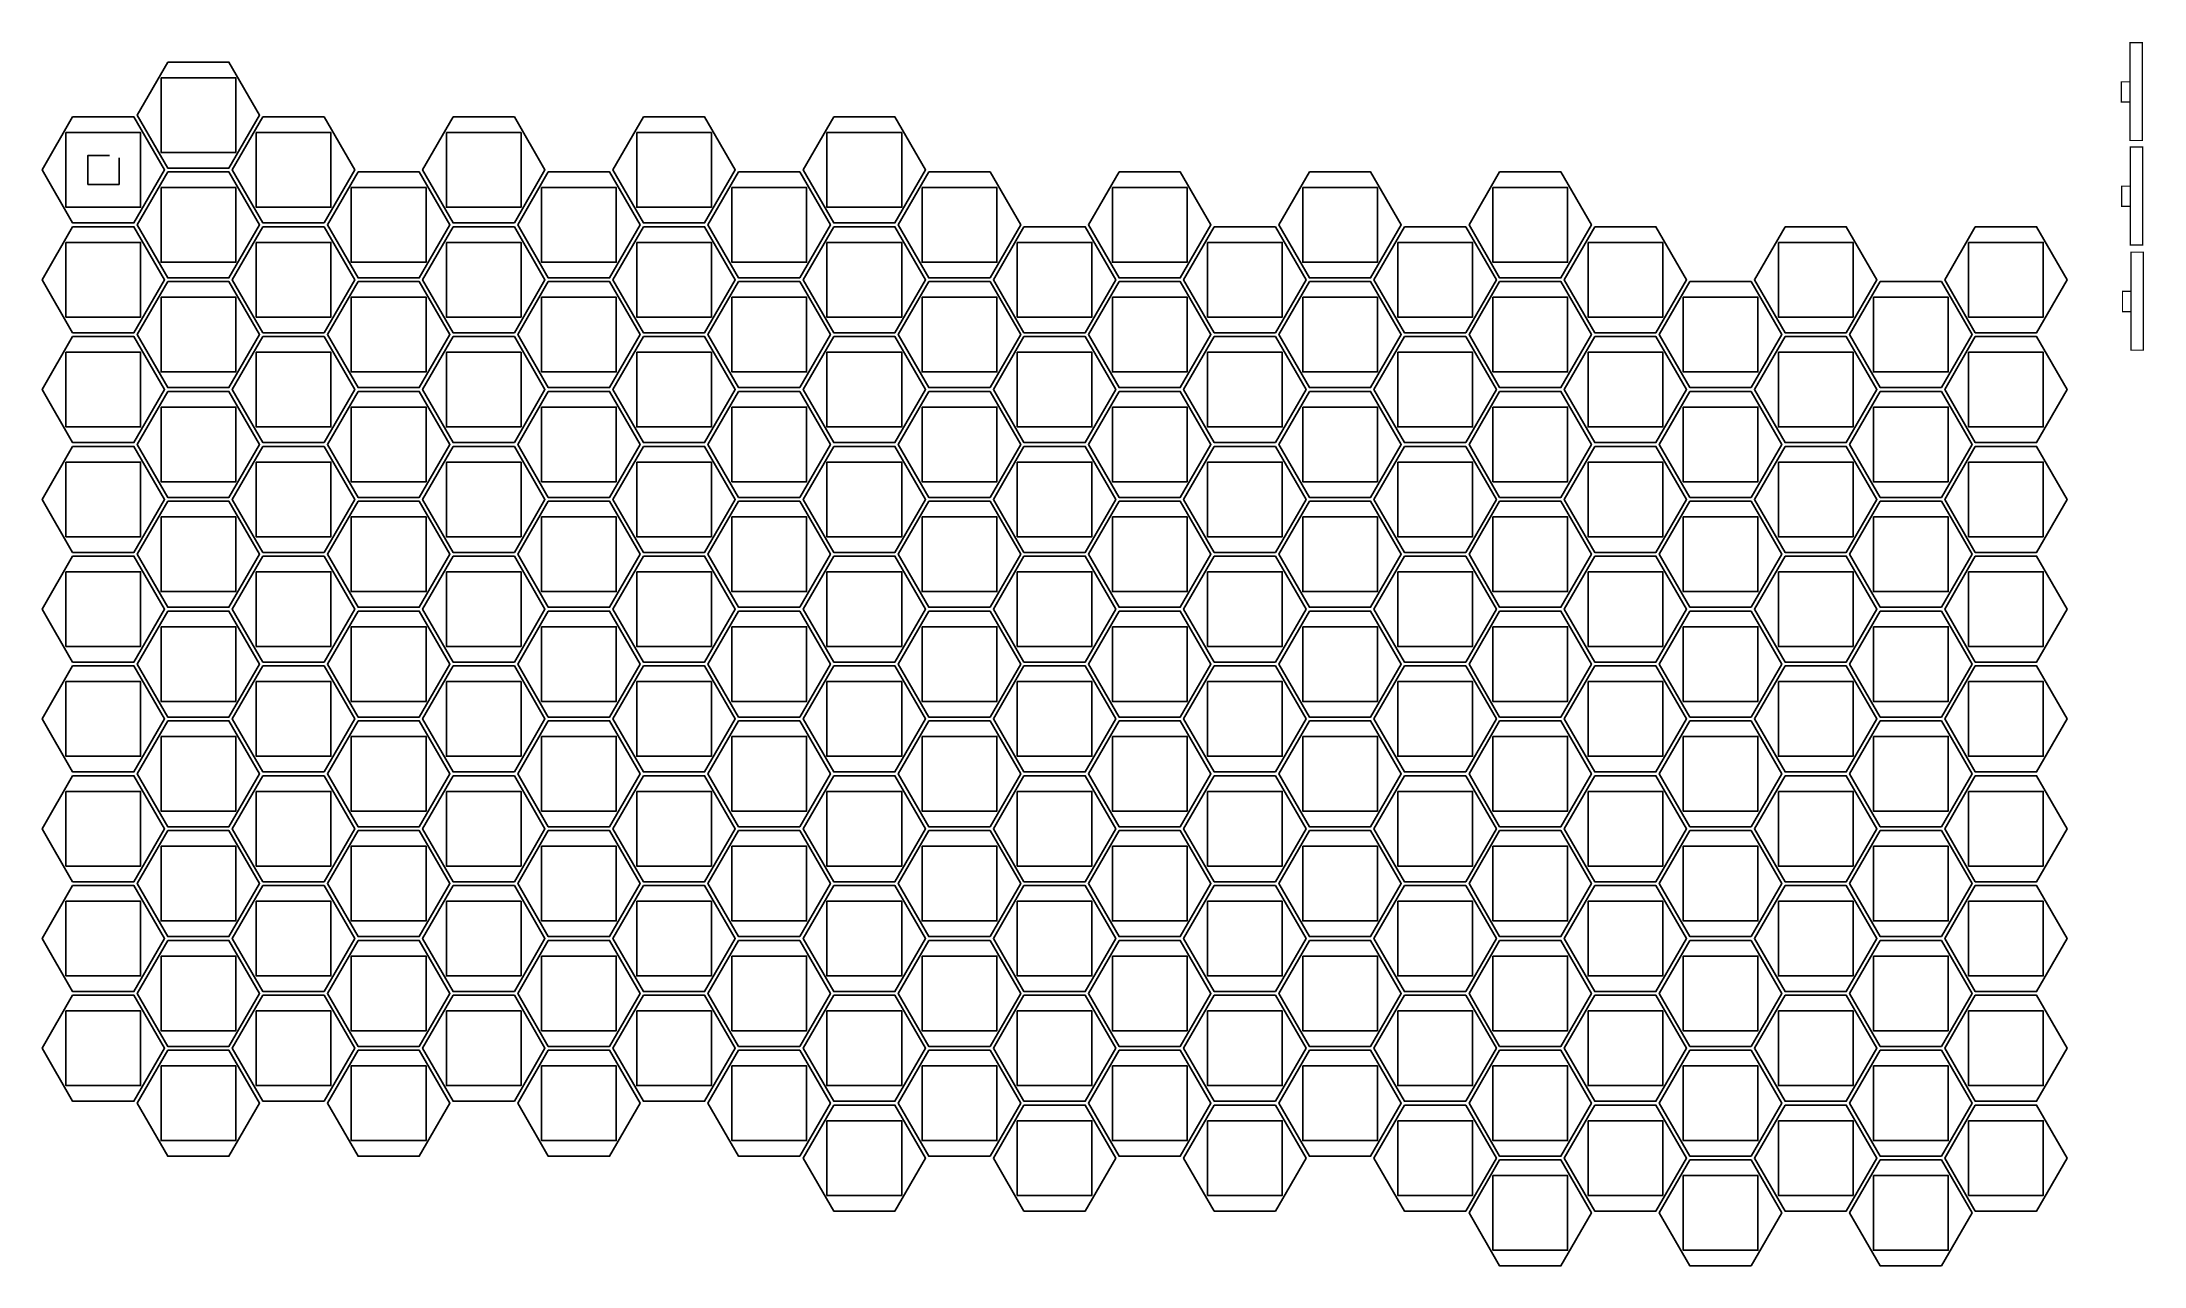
# Model space of a CAD drawing. Extents: x 250 to 17414, y 1846 to 11846.
import ezdxf

# ---------------------------------------------------------------- set-up
doc = ezdxf.new("R2010")
doc.units = 0
doc.layers.add('SILK', color=1, linetype='CONTINUOUS')

msp = doc.modelspace()

# ---------------------------------------------------------------- linework, layer by layer
at = {"layer": 'SILK', "const_width": 10}
for points in [[(17399.64, 11841.34), (17399.64, 11041.34), (17299.64, 11041.34), (17299.64, 11841.34)], [(17402.71, 10988.27), (17402.71, 10188.27), (17302.71, 10188.27), (17302.71, 10988.27)], [(17408.85, 10129.06), (17408.85, 9329.06), (17308.85, 9329.06), (17308.85, 10129.06)]]:
    msp.add_lwpolyline(points, close=True, dxfattribs=at)
at = {"layer": 'SILK'}
for points in [[(1276.5, 11682.5), (1776.5, 11682.5), (2026.5, 11249.5), (1776.5, 10816.5), (1276.5, 10816.5), (1026.5, 11249.5)], [(1221.85, 11554.5), (1831.85, 11554.5), (1831.85, 10944.5), (1221.85, 10944.5)], [(500, 11234), (1000, 11234), (1250, 10801), (1000, 10368), (500, 10368), (250, 10801)], [(2053.35, 11234), (2553.35, 11234), (2803.35, 10801), (2553.35, 10368), (2053.35, 10368), (1803.35, 10801)], [(3607.05, 11234), (4107.05, 11234), (4357.05, 10801), (4107.05, 10368), (3607.05, 10368), (3357.05, 10801)], [(5160.75, 11234), (5660.75, 11234), (5910.75, 10801), (5660.75, 10368), (5160.75, 10368), (4910.75, 10801)], [(6714.45, 11234), (7214.45, 11234), (7464.45, 10801), (7214.45, 10368), (6714.45, 10368), (6464.45, 10801)], [(445, 11106), (1055, 11106), (1055, 10496), (445, 10496)], [(1998.7, 11106), (2608.7, 11106), (2608.7, 10496), (1998.7, 10496)], [(3552.4, 11106), (4162.4, 11106), (4162.4, 10496), (3552.4, 10496)], [(5106.1, 11106), (5716.1, 11106), (5716.1, 10496), (5106.1, 10496)], [(6659.8, 11106), (7269.8, 11106), (7269.8, 10496), (6659.8, 10496)], [(1276.5, 10785.5), (1776.5, 10785.5), (2026.5, 10352.5), (1776.5, 9919.5), (1276.5, 9919.5), (1026.5, 10352.5)], [(1221.85, 10657.5), (1831.85, 10657.5), (1831.85, 10047.5), (1221.85, 10047.5)], [(2830.2, 10785.5), (3330.2, 10785.5), (3580.2, 10352.5), (3330.2, 9919.5), (2830.2, 9919.5), (2580.2, 10352.5)], [(2775.55, 10657.5), (3385.55, 10657.5), (3385.55, 10047.5), (2775.55, 10047.5)], [(4383.9, 10785.5), (4883.9, 10785.5), (5133.9, 10352.5), (4883.9, 9919.5), (4383.9, 9919.5), (4133.9, 10352.5)], [(4329.25, 10657.5), (4939.25, 10657.5), (4939.25, 10047.5), (4329.25, 10047.5)], [(5937.6, 10785.5), (6437.6, 10785.5), (6687.6, 10352.5), (6437.6, 9919.5), (5937.6, 9919.5), (5687.6, 10352.5)], [(5882.95, 10657.5), (6492.95, 10657.5), (6492.95, 10047.5), (5882.95, 10047.5)], [(7491.3, 10785.5), (7991.3, 10785.5), (8241.3, 10352.5), (7991.3, 9919.5), (7491.3, 9919.5), (7241.3, 10352.5)], [(7436.65, 10657.5), (8046.65, 10657.5), (8046.65, 10047.5), (7436.65, 10047.5)], [(9045, 10785.5), (9545, 10785.5), (9795, 10352.5), (9545, 9919.5), (9045, 9919.5), (8795, 10352.5)], [(8990.35, 10657.5), (9600.35, 10657.5), (9600.35, 10047.5), (8990.35, 10047.5)], [(10598.7, 10785.5), (11098.7, 10785.5), (11348.7, 10352.5), (11098.7, 9919.5), (10598.7, 9919.5), (10348.7, 10352.5)], [(10544.05, 10657.5), (11154.05, 10657.5), (11154.05, 10047.5), (10544.05, 10047.5)], [(12152.4, 10785.5), (12652.4, 10785.5), (12902.4, 10352.5), (12652.4, 9919.5), (12152.4, 9919.5), (11902.4, 10352.5)], [(12097.75, 10657.5), (12707.75, 10657.5), (12707.75, 10047.5), (12097.75, 10047.5)], [(500, 10337), (1000, 10337), (1250, 9904), (1000, 9471), (500, 9471), (250, 9904)], [(2053.35, 10337), (2553.35, 10337), (2803.35, 9904), (2553.35, 9471), (2053.35, 9471), (1803.35, 9904)], [(3607.05, 10337), (4107.05, 10337), (4357.05, 9904), (4107.05, 9471), (3607.05, 9471), (3357.05, 9904)], [(5160.75, 10337), (5660.75, 10337), (5910.75, 9904), (5660.75, 9471), (5160.75, 9471), (4910.75, 9904)], [(6714.45, 10337), (7214.45, 10337), (7464.45, 9904), (7214.45, 9471), (6714.45, 9471), (6464.45, 9904)], [(8268.15, 10337), (8768.15, 10337), (9018.15, 9904), (8768.15, 9471), (8268.15, 9471), (8018.15, 9904)], [(9821.85, 10337), (10321.85, 10337), (10571.85, 9904), (10321.85, 9471), (9821.85, 9471), (9571.85, 9904)], [(11375.55, 10337), (11875.55, 10337), (12125.55, 9904), (11875.55, 9471), (11375.55, 9471), (11125.55, 9904)], [(12929.25, 10337), (13429.25, 10337), (13679.25, 9904), (13429.25, 9471), (12929.25, 9471), (12679.25, 9904)], [(14482.95, 10337), (14982.95, 10337), (15232.95, 9904), (14982.95, 9471), (14482.95, 9471), (14232.95, 9904)], [(16036.65, 10337), (16536.65, 10337), (16786.65, 9904), (16536.65, 9471), (16036.65, 9471), (15786.65, 9904)], [(445, 10209), (1055, 10209), (1055, 9599), (445, 9599)], [(1998.7, 10209), (2608.7, 10209), (2608.7, 9599), (1998.7, 9599)], [(3552.4, 10209), (4162.4, 10209), (4162.4, 9599), (3552.4, 9599)], [(5106.1, 10209), (5716.1, 10209), (5716.1, 9599), (5106.1, 9599)], [(6659.8, 10209), (7269.8, 10209), (7269.8, 9599), (6659.8, 9599)], [(8213.5, 10209), (8823.5, 10209), (8823.5, 9599), (8213.5, 9599)], [(9767.2, 10209), (10377.2, 10209), (10377.2, 9599), (9767.2, 9599)], [(11320.9, 10209), (11930.9, 10209), (11930.9, 9599), (11320.9, 9599)], [(12874.6, 10209), (13484.6, 10209), (13484.6, 9599), (12874.6, 9599)], [(14428.3, 10209), (15038.3, 10209), (15038.3, 9599), (14428.3, 9599)], [(15982, 10209), (16592, 10209), (16592, 9599), (15982, 9599)], [(1276.5, 9888.5), (1776.5, 9888.5), (2026.5, 9455.5), (1776.5, 9022.5), (1276.5, 9022.5), (1026.5, 9455.5)], [(2830.2, 9888.5), (3330.2, 9888.5), (3580.2, 9455.5), (3330.2, 9022.5), (2830.2, 9022.5), (2580.2, 9455.5)], [(4383.9, 9888.5), (4883.9, 9888.5), (5133.9, 9455.5), (4883.9, 9022.5), (4383.9, 9022.5), (4133.9, 9455.5)], [(5937.6, 9888.5), (6437.6, 9888.5), (6687.6, 9455.5), (6437.6, 9022.5), (5937.6, 9022.5), (5687.6, 9455.5)], [(7491.3, 9888.5), (7991.3, 9888.5), (8241.3, 9455.5), (7991.3, 9022.5), (7491.3, 9022.5), (7241.3, 9455.5)], [(9045, 9888.5), (9545, 9888.5), (9795, 9455.5), (9545, 9022.5), (9045, 9022.5), (8795, 9455.5)], [(10598.7, 9888.5), (11098.7, 9888.5), (11348.7, 9455.5), (11098.7, 9022.5), (10598.7, 9022.5), (10348.7, 9455.5)], [(12152.4, 9888.5), (12652.4, 9888.5), (12902.4, 9455.5), (12652.4, 9022.5), (12152.4, 9022.5), (11902.4, 9455.5)], [(13706.1, 9888.5), (14206.1, 9888.5), (14456.1, 9455.5), (14206.1, 9022.5), (13706.1, 9022.5), (13456.1, 9455.5)], [(15259.8, 9888.5), (15759.8, 9888.5), (16009.8, 9455.5), (15759.8, 9022.5), (15259.8, 9022.5), (15009.8, 9455.5)], [(1221.85, 9760.5), (1831.85, 9760.5), (1831.85, 9150.5), (1221.85, 9150.5)], [(2775.55, 9760.5), (3385.55, 9760.5), (3385.55, 9150.5), (2775.55, 9150.5)], [(4329.25, 9760.5), (4939.25, 9760.5), (4939.25, 9150.5), (4329.25, 9150.5)], [(5882.95, 9760.5), (6492.95, 9760.5), (6492.95, 9150.5), (5882.95, 9150.5)], [(7436.65, 9760.5), (8046.65, 9760.5), (8046.65, 9150.5), (7436.65, 9150.5)], [(8990.35, 9760.5), (9600.35, 9760.5), (9600.35, 9150.5), (8990.35, 9150.5)], [(10544.05, 9760.5), (11154.05, 9760.5), (11154.05, 9150.5), (10544.05, 9150.5)], [(12097.75, 9760.5), (12707.75, 9760.5), (12707.75, 9150.5), (12097.75, 9150.5)], [(13651.45, 9760.5), (14261.45, 9760.5), (14261.45, 9150.5), (13651.45, 9150.5)], [(15205.15, 9760.5), (15815.15, 9760.5), (15815.15, 9150.5), (15205.15, 9150.5)], [(500, 9440), (1000, 9440), (1250, 9007), (1000, 8574), (500, 8574), (250, 9007)], [(445, 9312), (1055, 9312), (1055, 8702), (445, 8702)], [(2053.35, 9440), (2553.35, 9440), (2803.35, 9007), (2553.35, 8574), (2053.35, 8574), (1803.35, 9007)], [(1998.7, 9312), (2608.7, 9312), (2608.7, 8702), (1998.7, 8702)], [(3607.05, 9440), (4107.05, 9440), (4357.05, 9007), (4107.05, 8574), (3607.05, 8574), (3357.05, 9007)], [(3552.4, 9312), (4162.4, 9312), (4162.4, 8702), (3552.4, 8702)], [(5160.75, 9440), (5660.75, 9440), (5910.75, 9007), (5660.75, 8574), (5160.75, 8574), (4910.75, 9007)], [(5106.1, 9312), (5716.1, 9312), (5716.1, 8702), (5106.1, 8702)], [(6714.45, 9440), (7214.45, 9440), (7464.45, 9007), (7214.45, 8574), (6714.45, 8574), (6464.45, 9007)], [(6659.8, 9312), (7269.8, 9312), (7269.8, 8702), (6659.8, 8702)], [(8268.15, 9440), (8768.15, 9440), (9018.15, 9007), (8768.15, 8574), (8268.15, 8574), (8018.15, 9007)], [(8213.5, 9312), (8823.5, 9312), (8823.5, 8702), (8213.5, 8702)], [(9821.85, 9440), (10321.85, 9440), (10571.85, 9007), (10321.85, 8574), (9821.85, 8574), (9571.85, 9007)], [(9767.2, 9312), (10377.2, 9312), (10377.2, 8702), (9767.2, 8702)], [(11375.55, 9440), (11875.55, 9440), (12125.55, 9007), (11875.55, 8574), (11375.55, 8574), (11125.55, 9007)], [(11320.9, 9312), (11930.9, 9312), (11930.9, 8702), (11320.9, 8702)], [(12929.25, 9440), (13429.25, 9440), (13679.25, 9007), (13429.25, 8574), (12929.25, 8574), (12679.25, 9007)], [(12874.6, 9312), (13484.6, 9312), (13484.6, 8702), (12874.6, 8702)], [(14482.95, 9440), (14982.95, 9440), (15232.95, 9007), (14982.95, 8574), (14482.95, 8574), (14232.95, 9007)], [(14428.3, 9312), (15038.3, 9312), (15038.3, 8702), (14428.3, 8702)], [(16036.65, 9440), (16536.65, 9440), (16786.65, 9007), (16536.65, 8574), (16036.65, 8574), (15786.65, 9007)], [(15982, 9312), (16592, 9312), (16592, 8702), (15982, 8702)], [(1276.5, 8991.5), (1776.5, 8991.5), (2026.5, 8558.5), (1776.5, 8125.5), (1276.5, 8125.5), (1026.5, 8558.5)], [(2830.2, 8991.5), (3330.2, 8991.5), (3580.2, 8558.5), (3330.2, 8125.5), (2830.2, 8125.5), (2580.2, 8558.5)], [(4383.9, 8991.5), (4883.9, 8991.5), (5133.9, 8558.5), (4883.9, 8125.5), (4383.9, 8125.5), (4133.9, 8558.5)], [(5937.6, 8991.5), (6437.6, 8991.5), (6687.6, 8558.5), (6437.6, 8125.5), (5937.6, 8125.5), (5687.6, 8558.5)], [(7491.3, 8991.5), (7991.3, 8991.5), (8241.3, 8558.5), (7991.3, 8125.5), (7491.3, 8125.5), (7241.3, 8558.5)], [(9045, 8991.5), (9545, 8991.5), (9795, 8558.5), (9545, 8125.5), (9045, 8125.5), (8795, 8558.5)], [(10598.7, 8991.5), (11098.7, 8991.5), (11348.7, 8558.5), (11098.7, 8125.5), (10598.7, 8125.5), (10348.7, 8558.5)], [(12152.4, 8991.5), (12652.4, 8991.5), (12902.4, 8558.5), (12652.4, 8125.5), (12152.4, 8125.5), (11902.4, 8558.5)], [(13706.1, 8991.5), (14206.1, 8991.5), (14456.1, 8558.5), (14206.1, 8125.5), (13706.1, 8125.5), (13456.1, 8558.5)], [(15259.8, 8991.5), (15759.8, 8991.5), (16009.8, 8558.5), (15759.8, 8125.5), (15259.8, 8125.5), (15009.8, 8558.5)], [(1221.85, 8863.5), (1831.85, 8863.5), (1831.85, 8253.5), (1221.85, 8253.5)], [(2775.55, 8863.5), (3385.55, 8863.5), (3385.55, 8253.5), (2775.55, 8253.5)], [(4329.25, 8863.5), (4939.25, 8863.5), (4939.25, 8253.5), (4329.25, 8253.5)], [(5882.95, 8863.5), (6492.95, 8863.5), (6492.95, 8253.5), (5882.95, 8253.5)], [(7436.65, 8863.5), (8046.65, 8863.5), (8046.65, 8253.5), (7436.65, 8253.5)], [(8990.35, 8863.5), (9600.35, 8863.5), (9600.35, 8253.5), (8990.35, 8253.5)], [(10544.05, 8863.5), (11154.05, 8863.5), (11154.05, 8253.5), (10544.05, 8253.5)], [(12097.75, 8863.5), (12707.75, 8863.5), (12707.75, 8253.5), (12097.75, 8253.5)], [(13651.45, 8863.5), (14261.45, 8863.5), (14261.45, 8253.5), (13651.45, 8253.5)], [(15205.15, 8863.5), (15815.15, 8863.5), (15815.15, 8253.5), (15205.15, 8253.5)], [(500, 8543), (1000, 8543), (1250, 8110), (1000, 7677), (500, 7677), (250, 8110)], [(445, 8415), (1055, 8415), (1055, 7805), (445, 7805)], [(2053.35, 8543), (2553.35, 8543), (2803.35, 8110), (2553.35, 7677), (2053.35, 7677), (1803.35, 8110)], [(1998.7, 8415), (2608.7, 8415), (2608.7, 7805), (1998.7, 7805)], [(3607.05, 8543), (4107.05, 8543), (4357.05, 8110), (4107.05, 7677), (3607.05, 7677), (3357.05, 8110)], [(3552.4, 8415), (4162.4, 8415), (4162.4, 7805), (3552.4, 7805)], [(5160.75, 8543), (5660.75, 8543), (5910.75, 8110), (5660.75, 7677), (5160.75, 7677), (4910.75, 8110)], [(5106.1, 8415), (5716.1, 8415), (5716.1, 7805), (5106.1, 7805)], [(6714.45, 8543), (7214.45, 8543), (7464.45, 8110), (7214.45, 7677), (6714.45, 7677), (6464.45, 8110)], [(6659.8, 8415), (7269.8, 8415), (7269.8, 7805), (6659.8, 7805)], [(8268.15, 8543), (8768.15, 8543), (9018.15, 8110), (8768.15, 7677), (8268.15, 7677), (8018.15, 8110)], [(8213.5, 8415), (8823.5, 8415), (8823.5, 7805), (8213.5, 7805)], [(9821.85, 8543), (10321.85, 8543), (10571.85, 8110), (10321.85, 7677), (9821.85, 7677), (9571.85, 8110)], [(9767.2, 8415), (10377.2, 8415), (10377.2, 7805), (9767.2, 7805)], [(11375.55, 8543), (11875.55, 8543), (12125.55, 8110), (11875.55, 7677), (11375.55, 7677), (11125.55, 8110)], [(11320.9, 8415), (11930.9, 8415), (11930.9, 7805), (11320.9, 7805)], [(12929.25, 8543), (13429.25, 8543), (13679.25, 8110), (13429.25, 7677), (12929.25, 7677), (12679.25, 8110)], [(12874.6, 8415), (13484.6, 8415), (13484.6, 7805), (12874.6, 7805)], [(14482.95, 8543), (14982.95, 8543), (15232.95, 8110), (14982.95, 7677), (14482.95, 7677), (14232.95, 8110)], [(14428.3, 8415), (15038.3, 8415), (15038.3, 7805), (14428.3, 7805)], [(16036.65, 8543), (16536.65, 8543), (16786.65, 8110), (16536.65, 7677), (16036.65, 7677), (15786.65, 8110)], [(15982, 8415), (16592, 8415), (16592, 7805), (15982, 7805)], [(1276.5, 8094.5), (1776.5, 8094.5), (2026.5, 7661.5), (1776.5, 7228.5), (1276.5, 7228.5), (1026.5, 7661.5)], [(2830.2, 8094.5), (3330.2, 8094.5), (3580.2, 7661.5), (3330.2, 7228.5), (2830.2, 7228.5), (2580.2, 7661.5)], [(4383.9, 8094.5), (4883.9, 8094.5), (5133.9, 7661.5), (4883.9, 7228.5), (4383.9, 7228.5), (4133.9, 7661.5)], [(5937.6, 8094.5), (6437.6, 8094.5), (6687.6, 7661.5), (6437.6, 7228.5), (5937.6, 7228.5), (5687.6, 7661.5)], [(7491.3, 8094.5), (7991.3, 8094.5), (8241.3, 7661.5), (7991.3, 7228.5), (7491.3, 7228.5), (7241.3, 7661.5)], [(9045, 8094.5), (9545, 8094.5), (9795, 7661.5), (9545, 7228.5), (9045, 7228.5), (8795, 7661.5)], [(10598.7, 8094.5), (11098.7, 8094.5), (11348.7, 7661.5), (11098.7, 7228.5), (10598.7, 7228.5), (10348.7, 7661.5)], [(12152.4, 8094.5), (12652.4, 8094.5), (12902.4, 7661.5), (12652.4, 7228.5), (12152.4, 7228.5), (11902.4, 7661.5)], [(13706.1, 8094.5), (14206.1, 8094.5), (14456.1, 7661.5), (14206.1, 7228.5), (13706.1, 7228.5), (13456.1, 7661.5)], [(15259.8, 8094.5), (15759.8, 8094.5), (16009.8, 7661.5), (15759.8, 7228.5), (15259.8, 7228.5), (15009.8, 7661.5)], [(1221.85, 7966.5), (1831.85, 7966.5), (1831.85, 7356.5), (1221.85, 7356.5)], [(2775.55, 7966.5), (3385.55, 7966.5), (3385.55, 7356.5), (2775.55, 7356.5)], [(4329.25, 7966.5), (4939.25, 7966.5), (4939.25, 7356.5), (4329.25, 7356.5)], [(5882.95, 7966.5), (6492.95, 7966.5), (6492.95, 7356.5), (5882.95, 7356.5)], [(7436.65, 7966.5), (8046.65, 7966.5), (8046.65, 7356.5), (7436.65, 7356.5)], [(8990.35, 7966.5), (9600.35, 7966.5), (9600.35, 7356.5), (8990.35, 7356.5)], [(10544.05, 7966.5), (11154.05, 7966.5), (11154.05, 7356.5), (10544.05, 7356.5)], [(12097.75, 7966.5), (12707.75, 7966.5), (12707.75, 7356.5), (12097.75, 7356.5)], [(13651.45, 7966.5), (14261.45, 7966.5), (14261.45, 7356.5), (13651.45, 7356.5)], [(15205.15, 7966.5), (15815.15, 7966.5), (15815.15, 7356.5), (15205.15, 7356.5)], [(500, 7646), (1000, 7646), (1250, 7213), (1000, 6780), (500, 6780), (250, 7213)], [(2053.35, 7646), (2553.35, 7646), (2803.35, 7213), (2553.35, 6780), (2053.35, 6780), (1803.35, 7213)], [(3607.05, 7646), (4107.05, 7646), (4357.05, 7213), (4107.05, 6780), (3607.05, 6780), (3357.05, 7213)], [(5160.75, 7646), (5660.75, 7646), (5910.75, 7213), (5660.75, 6780), (5160.75, 6780), (4910.75, 7213)], [(6714.45, 7646), (7214.45, 7646), (7464.45, 7213), (7214.45, 6780), (6714.45, 6780), (6464.45, 7213)], [(8268.15, 7646), (8768.15, 7646), (9018.15, 7213), (8768.15, 6780), (8268.15, 6780), (8018.15, 7213)], [(9821.85, 7646), (10321.85, 7646), (10571.85, 7213), (10321.85, 6780), (9821.85, 6780), (9571.85, 7213)], [(11375.55, 7646), (11875.55, 7646), (12125.55, 7213), (11875.55, 6780), (11375.55, 6780), (11125.55, 7213)], [(12929.25, 7646), (13429.25, 7646), (13679.25, 7213), (13429.25, 6780), (12929.25, 6780), (12679.25, 7213)], [(14482.95, 7646), (14982.95, 7646), (15232.95, 7213), (14982.95, 6780), (14482.95, 6780), (14232.95, 7213)], [(16036.65, 7646), (16536.65, 7646), (16786.65, 7213), (16536.65, 6780), (16036.65, 6780), (15786.65, 7213)], [(445, 7518), (1055, 7518), (1055, 6908), (445, 6908)], [(1998.7, 7518), (2608.7, 7518), (2608.7, 6908), (1998.7, 6908)], [(3552.4, 7518), (4162.4, 7518), (4162.4, 6908), (3552.4, 6908)], [(5106.1, 7518), (5716.1, 7518), (5716.1, 6908), (5106.1, 6908)], [(6659.8, 7518), (7269.8, 7518), (7269.8, 6908), (6659.8, 6908)], [(8213.5, 7518), (8823.5, 7518), (8823.5, 6908), (8213.5, 6908)], [(9767.2, 7518), (10377.2, 7518), (10377.2, 6908), (9767.2, 6908)], [(11320.9, 7518), (11930.9, 7518), (11930.9, 6908), (11320.9, 6908)], [(12874.6, 7518), (13484.6, 7518), (13484.6, 6908), (12874.6, 6908)], [(14428.3, 7518), (15038.3, 7518), (15038.3, 6908), (14428.3, 6908)], [(15982, 7518), (16592, 7518), (16592, 6908), (15982, 6908)], [(1276.5, 7197.5), (1776.5, 7197.5), (2026.5, 6764.5), (1776.5, 6331.5), (1276.5, 6331.5), (1026.5, 6764.5)], [(1221.85, 7069.5), (1831.85, 7069.5), (1831.85, 6459.5), (1221.85, 6459.5)], [(2830.2, 7197.5), (3330.2, 7197.5), (3580.2, 6764.5), (3330.2, 6331.5), (2830.2, 6331.5), (2580.2, 6764.5)], [(2775.55, 7069.5), (3385.55, 7069.5), (3385.55, 6459.5), (2775.55, 6459.5)], [(4383.9, 7197.5), (4883.9, 7197.5), (5133.9, 6764.5), (4883.9, 6331.5), (4383.9, 6331.5), (4133.9, 6764.5)], [(4329.25, 7069.5), (4939.25, 7069.5), (4939.25, 6459.5), (4329.25, 6459.5)], [(5937.6, 7197.5), (6437.6, 7197.5), (6687.6, 6764.5), (6437.6, 6331.5), (5937.6, 6331.5), (5687.6, 6764.5)], [(5882.95, 7069.5), (6492.95, 7069.5), (6492.95, 6459.5), (5882.95, 6459.5)], [(7491.3, 7197.5), (7991.3, 7197.5), (8241.3, 6764.5), (7991.3, 6331.5), (7491.3, 6331.5), (7241.3, 6764.5)], [(7436.65, 7069.5), (8046.65, 7069.5), (8046.65, 6459.5), (7436.65, 6459.5)], [(9045, 7197.5), (9545, 7197.5), (9795, 6764.5), (9545, 6331.5), (9045, 6331.5), (8795, 6764.5)], [(8990.35, 7069.5), (9600.35, 7069.5), (9600.35, 6459.5), (8990.35, 6459.5)], [(10598.7, 7197.5), (11098.7, 7197.5), (11348.7, 6764.5), (11098.7, 6331.5), (10598.7, 6331.5), (10348.7, 6764.5)], [(10544.05, 7069.5), (11154.05, 7069.5), (11154.05, 6459.5), (10544.05, 6459.5)], [(12152.4, 7197.5), (12652.4, 7197.5), (12902.4, 6764.5), (12652.4, 6331.5), (12152.4, 6331.5), (11902.4, 6764.5)], [(12097.75, 7069.5), (12707.75, 7069.5), (12707.75, 6459.5), (12097.75, 6459.5)], [(13706.1, 7197.5), (14206.1, 7197.5), (14456.1, 6764.5), (14206.1, 6331.5), (13706.1, 6331.5), (13456.1, 6764.5)], [(13651.45, 7069.5), (14261.45, 7069.5), (14261.45, 6459.5), (13651.45, 6459.5)], [(15259.8, 7197.5), (15759.8, 7197.5), (16009.8, 6764.5), (15759.8, 6331.5), (15259.8, 6331.5), (15009.8, 6764.5)], [(15205.15, 7069.5), (15815.15, 7069.5), (15815.15, 6459.5), (15205.15, 6459.5)], [(500, 6749), (1000, 6749), (1250, 6316), (1000, 5883), (500, 5883), (250, 6316)], [(2053.35, 6749), (2553.35, 6749), (2803.35, 6316), (2553.35, 5883), (2053.35, 5883), (1803.35, 6316)], [(3607.05, 6749), (4107.05, 6749), (4357.05, 6316), (4107.05, 5883), (3607.05, 5883), (3357.05, 6316)], [(5160.75, 6749), (5660.75, 6749), (5910.75, 6316), (5660.75, 5883), (5160.75, 5883), (4910.75, 6316)], [(6714.45, 6749), (7214.45, 6749), (7464.45, 6316), (7214.45, 5883), (6714.45, 5883), (6464.45, 6316)], [(8268.15, 6749), (8768.15, 6749), (9018.15, 6316), (8768.15, 5883), (8268.15, 5883), (8018.15, 6316)], [(9821.85, 6749), (10321.85, 6749), (10571.85, 6316), (10321.85, 5883), (9821.85, 5883), (9571.85, 6316)], [(11375.55, 6749), (11875.55, 6749), (12125.55, 6316), (11875.55, 5883), (11375.55, 5883), (11125.55, 6316)], [(12929.25, 6749), (13429.25, 6749), (13679.25, 6316), (13429.25, 5883), (12929.25, 5883), (12679.25, 6316)], [(14482.95, 6749), (14982.95, 6749), (15232.95, 6316), (14982.95, 5883), (14482.95, 5883), (14232.95, 6316)], [(16036.65, 6749), (16536.65, 6749), (16786.65, 6316), (16536.65, 5883), (16036.65, 5883), (15786.65, 6316)], [(445, 6621), (1055, 6621), (1055, 6011), (445, 6011)], [(1998.7, 6621), (2608.7, 6621), (2608.7, 6011), (1998.7, 6011)], [(3552.4, 6621), (4162.4, 6621), (4162.4, 6011), (3552.4, 6011)], [(5106.1, 6621), (5716.1, 6621), (5716.1, 6011), (5106.1, 6011)], [(6659.8, 6621), (7269.8, 6621), (7269.8, 6011), (6659.8, 6011)], [(8213.5, 6621), (8823.5, 6621), (8823.5, 6011), (8213.5, 6011)], [(9767.2, 6621), (10377.2, 6621), (10377.2, 6011), (9767.2, 6011)], [(11320.9, 6621), (11930.9, 6621), (11930.9, 6011), (11320.9, 6011)], [(12874.6, 6621), (13484.6, 6621), (13484.6, 6011), (12874.6, 6011)], [(14428.3, 6621), (15038.3, 6621), (15038.3, 6011), (14428.3, 6011)], [(15982, 6621), (16592, 6621), (16592, 6011), (15982, 6011)], [(1276.5, 6300.5), (1776.5, 6300.5), (2026.5, 5867.5), (1776.5, 5434.5), (1276.5, 5434.5), (1026.5, 5867.5)], [(2830.2, 6300.5), (3330.2, 6300.5), (3580.2, 5867.5), (3330.2, 5434.5), (2830.2, 5434.5), (2580.2, 5867.5)], [(4383.9, 6300.5), (4883.9, 6300.5), (5133.9, 5867.5), (4883.9, 5434.5), (4383.9, 5434.5), (4133.9, 5867.5)], [(5937.6, 6300.5), (6437.6, 6300.5), (6687.6, 5867.5), (6437.6, 5434.5), (5937.6, 5434.5), (5687.6, 5867.5)], [(7491.3, 6300.5), (7991.3, 6300.5), (8241.3, 5867.5), (7991.3, 5434.5), (7491.3, 5434.5), (7241.3, 5867.5)], [(9045, 6300.5), (9545, 6300.5), (9795, 5867.5), (9545, 5434.5), (9045, 5434.5), (8795, 5867.5)], [(10598.7, 6300.5), (11098.7, 6300.5), (11348.7, 5867.5), (11098.7, 5434.5), (10598.7, 5434.5), (10348.7, 5867.5)], [(12152.4, 6300.5), (12652.4, 6300.5), (12902.4, 5867.5), (12652.4, 5434.5), (12152.4, 5434.5), (11902.4, 5867.5)], [(13706.1, 6300.5), (14206.1, 6300.5), (14456.1, 5867.5), (14206.1, 5434.5), (13706.1, 5434.5), (13456.1, 5867.5)], [(15259.8, 6300.5), (15759.8, 6300.5), (16009.8, 5867.5), (15759.8, 5434.5), (15259.8, 5434.5), (15009.8, 5867.5)], [(1221.85, 6172.5), (1831.85, 6172.5), (1831.85, 5562.5), (1221.85, 5562.5)], [(2775.55, 6172.5), (3385.55, 6172.5), (3385.55, 5562.5), (2775.55, 5562.5)], [(4329.25, 6172.5), (4939.25, 6172.5), (4939.25, 5562.5), (4329.25, 5562.5)], [(5882.95, 6172.5), (6492.95, 6172.5), (6492.95, 5562.5), (5882.95, 5562.5)], [(7436.65, 6172.5), (8046.65, 6172.5), (8046.65, 5562.5), (7436.65, 5562.5)], [(8990.35, 6172.5), (9600.35, 6172.5), (9600.35, 5562.5), (8990.35, 5562.5)], [(10544.05, 6172.5), (11154.05, 6172.5), (11154.05, 5562.5), (10544.05, 5562.5)], [(12097.75, 6172.5), (12707.75, 6172.5), (12707.75, 5562.5), (12097.75, 5562.5)], [(13651.45, 6172.5), (14261.45, 6172.5), (14261.45, 5562.5), (13651.45, 5562.5)], [(15205.15, 6172.5), (15815.15, 6172.5), (15815.15, 5562.5), (15205.15, 5562.5)], [(500, 5852), (1000, 5852), (1250, 5419), (1000, 4986), (500, 4986), (250, 5419)], [(2053.35, 5852), (2553.35, 5852), (2803.35, 5419), (2553.35, 4986), (2053.35, 4986), (1803.35, 5419)], [(3607.05, 5852), (4107.05, 5852), (4357.05, 5419), (4107.05, 4986), (3607.05, 4986), (3357.05, 5419)], [(5160.75, 5852), (5660.75, 5852), (5910.75, 5419), (5660.75, 4986), (5160.75, 4986), (4910.75, 5419)], [(6714.45, 5852), (7214.45, 5852), (7464.45, 5419), (7214.45, 4986), (6714.45, 4986), (6464.45, 5419)], [(8268.15, 5852), (8768.15, 5852), (9018.15, 5419), (8768.15, 4986), (8268.15, 4986), (8018.15, 5419)], [(9821.85, 5852), (10321.85, 5852), (10571.85, 5419), (10321.85, 4986), (9821.85, 4986), (9571.85, 5419)], [(11375.55, 5852), (11875.55, 5852), (12125.55, 5419), (11875.55, 4986), (11375.55, 4986), (11125.55, 5419)], [(12929.25, 5852), (13429.25, 5852), (13679.25, 5419), (13429.25, 4986), (12929.25, 4986), (12679.25, 5419)], [(14482.95, 5852), (14982.95, 5852), (15232.95, 5419), (14982.95, 4986), (14482.95, 4986), (14232.95, 5419)], [(16036.65, 5852), (16536.65, 5852), (16786.65, 5419), (16536.65, 4986), (16036.65, 4986), (15786.65, 5419)], [(445, 5724), (1055, 5724), (1055, 5114), (445, 5114)], [(1998.7, 5724), (2608.7, 5724), (2608.7, 5114), (1998.7, 5114)], [(3552.4, 5724), (4162.4, 5724), (4162.4, 5114), (3552.4, 5114)], [(5106.1, 5724), (5716.1, 5724), (5716.1, 5114), (5106.1, 5114)], [(6659.8, 5724), (7269.8, 5724), (7269.8, 5114), (6659.8, 5114)], [(8213.5, 5724), (8823.5, 5724), (8823.5, 5114), (8213.5, 5114)], [(9767.2, 5724), (10377.2, 5724), (10377.2, 5114), (9767.2, 5114)], [(11320.9, 5724), (11930.9, 5724), (11930.9, 5114), (11320.9, 5114)], [(12874.6, 5724), (13484.6, 5724), (13484.6, 5114), (12874.6, 5114)], [(14428.3, 5724), (15038.3, 5724), (15038.3, 5114), (14428.3, 5114)], [(15982, 5724), (16592, 5724), (16592, 5114), (15982, 5114)], [(1276.5, 5403.5), (1776.5, 5403.5), (2026.5, 4970.5), (1776.5, 4537.5), (1276.5, 4537.5), (1026.5, 4970.5)], [(2830.2, 5403.5), (3330.2, 5403.5), (3580.2, 4970.5), (3330.2, 4537.5), (2830.2, 4537.5), (2580.2, 4970.5)], [(4383.9, 5403.5), (4883.9, 5403.5), (5133.9, 4970.5), (4883.9, 4537.5), (4383.9, 4537.5), (4133.9, 4970.5)], [(5937.6, 5403.5), (6437.6, 5403.5), (6687.6, 4970.5), (6437.6, 4537.5), (5937.6, 4537.5), (5687.6, 4970.5)], [(7491.3, 5403.5), (7991.3, 5403.5), (8241.3, 4970.5), (7991.3, 4537.5), (7491.3, 4537.5), (7241.3, 4970.5)], [(9045, 5403.5), (9545, 5403.5), (9795, 4970.5), (9545, 4537.5), (9045, 4537.5), (8795, 4970.5)], [(10598.7, 5403.5), (11098.7, 5403.5), (11348.7, 4970.5), (11098.7, 4537.5), (10598.7, 4537.5), (10348.7, 4970.5)], [(12152.4, 5403.5), (12652.4, 5403.5), (12902.4, 4970.5), (12652.4, 4537.5), (12152.4, 4537.5), (11902.4, 4970.5)], [(13706.1, 5403.5), (14206.1, 5403.5), (14456.1, 4970.5), (14206.1, 4537.5), (13706.1, 4537.5), (13456.1, 4970.5)], [(15259.8, 5403.5), (15759.8, 5403.5), (16009.8, 4970.5), (15759.8, 4537.5), (15259.8, 4537.5), (15009.8, 4970.5)], [(1221.85, 5275.5), (1831.85, 5275.5), (1831.85, 4665.5), (1221.85, 4665.5)], [(2775.55, 5275.5), (3385.55, 5275.5), (3385.55, 4665.5), (2775.55, 4665.5)], [(4329.25, 5275.5), (4939.25, 5275.5), (4939.25, 4665.5), (4329.25, 4665.5)], [(5882.95, 5275.5), (6492.95, 5275.5), (6492.95, 4665.5), (5882.95, 4665.5)], [(7436.65, 5275.5), (8046.65, 5275.5), (8046.65, 4665.5), (7436.65, 4665.5)], [(8990.35, 5275.5), (9600.35, 5275.5), (9600.35, 4665.5), (8990.35, 4665.5)], [(10544.05, 5275.5), (11154.05, 5275.5), (11154.05, 4665.5), (10544.05, 4665.5)], [(12097.75, 5275.5), (12707.75, 5275.5), (12707.75, 4665.5), (12097.75, 4665.5)], [(13651.45, 5275.5), (14261.45, 5275.5), (14261.45, 4665.5), (13651.45, 4665.5)], [(15205.15, 5275.5), (15815.15, 5275.5), (15815.15, 4665.5), (15205.15, 4665.5)], [(500, 4955), (1000, 4955), (1250, 4522), (1000, 4089), (500, 4089), (250, 4522)], [(445, 4827), (1055, 4827), (1055, 4217), (445, 4217)], [(2053.35, 4955), (2553.35, 4955), (2803.35, 4522), (2553.35, 4089), (2053.35, 4089), (1803.35, 4522)], [(1998.7, 4827), (2608.7, 4827), (2608.7, 4217), (1998.7, 4217)], [(3607.05, 4955), (4107.05, 4955), (4357.05, 4522), (4107.05, 4089), (3607.05, 4089), (3357.05, 4522)], [(3552.4, 4827), (4162.4, 4827), (4162.4, 4217), (3552.4, 4217)], [(5160.75, 4955), (5660.75, 4955), (5910.75, 4522), (5660.75, 4089), (5160.75, 4089), (4910.75, 4522)], [(5106.1, 4827), (5716.1, 4827), (5716.1, 4217), (5106.1, 4217)], [(6714.45, 4955), (7214.45, 4955), (7464.45, 4522), (7214.45, 4089), (6714.45, 4089), (6464.45, 4522)], [(6659.8, 4827), (7269.8, 4827), (7269.8, 4217), (6659.8, 4217)], [(8268.15, 4955), (8768.15, 4955), (9018.15, 4522), (8768.15, 4089), (8268.15, 4089), (8018.15, 4522)], [(8213.5, 4827), (8823.5, 4827), (8823.5, 4217), (8213.5, 4217)], [(9821.85, 4955), (10321.85, 4955), (10571.85, 4522), (10321.85, 4089), (9821.85, 4089), (9571.85, 4522)], [(9767.2, 4827), (10377.2, 4827), (10377.2, 4217), (9767.2, 4217)], [(11375.55, 4955), (11875.55, 4955), (12125.55, 4522), (11875.55, 4089), (11375.55, 4089), (11125.55, 4522)], [(11320.9, 4827), (11930.9, 4827), (11930.9, 4217), (11320.9, 4217)], [(12929.25, 4955), (13429.25, 4955), (13679.25, 4522), (13429.25, 4089), (12929.25, 4089), (12679.25, 4522)], [(12874.6, 4827), (13484.6, 4827), (13484.6, 4217), (12874.6, 4217)], [(14482.95, 4955), (14982.95, 4955), (15232.95, 4522), (14982.95, 4089), (14482.95, 4089), (14232.95, 4522)], [(14428.3, 4827), (15038.3, 4827), (15038.3, 4217), (14428.3, 4217)], [(16036.65, 4955), (16536.65, 4955), (16786.65, 4522), (16536.65, 4089), (16036.65, 4089), (15786.65, 4522)], [(15982, 4827), (16592, 4827), (16592, 4217), (15982, 4217)], [(1276.5, 4506.5), (1776.5, 4506.5), (2026.5, 4073.5), (1776.5, 3640.5), (1276.5, 3640.5), (1026.5, 4073.5)], [(2830.2, 4506.5), (3330.2, 4506.5), (3580.2, 4073.5), (3330.2, 3640.5), (2830.2, 3640.5), (2580.2, 4073.5)], [(4383.9, 4506.5), (4883.9, 4506.5), (5133.9, 4073.5), (4883.9, 3640.5), (4383.9, 3640.5), (4133.9, 4073.5)], [(5937.6, 4506.5), (6437.6, 4506.5), (6687.6, 4073.5), (6437.6, 3640.5), (5937.6, 3640.5), (5687.6, 4073.5)], [(7491.3, 4506.5), (7991.3, 4506.5), (8241.3, 4073.5), (7991.3, 3640.5), (7491.3, 3640.5), (7241.3, 4073.5)], [(9045, 4506.5), (9545, 4506.5), (9795, 4073.5), (9545, 3640.5), (9045, 3640.5), (8795, 4073.5)], [(10598.7, 4506.5), (11098.7, 4506.5), (11348.7, 4073.5), (11098.7, 3640.5), (10598.7, 3640.5), (10348.7, 4073.5)], [(12152.4, 4506.5), (12652.4, 4506.5), (12902.4, 4073.5), (12652.4, 3640.5), (12152.4, 3640.5), (11902.4, 4073.5)], [(13706.1, 4506.5), (14206.1, 4506.5), (14456.1, 4073.5), (14206.1, 3640.5), (13706.1, 3640.5), (13456.1, 4073.5)], [(15259.8, 4506.5), (15759.8, 4506.5), (16009.8, 4073.5), (15759.8, 3640.5), (15259.8, 3640.5), (15009.8, 4073.5)], [(1221.85, 4378.5), (1831.85, 4378.5), (1831.85, 3768.5), (1221.85, 3768.5)], [(2775.55, 4378.5), (3385.55, 4378.5), (3385.55, 3768.5), (2775.55, 3768.5)], [(4329.25, 4378.5), (4939.25, 4378.5), (4939.25, 3768.5), (4329.25, 3768.5)], [(5882.95, 4378.5), (6492.95, 4378.5), (6492.95, 3768.5), (5882.95, 3768.5)], [(7436.65, 4378.5), (8046.65, 4378.5), (8046.65, 3768.5), (7436.65, 3768.5)], [(8990.35, 4378.5), (9600.35, 4378.5), (9600.35, 3768.5), (8990.35, 3768.5)], [(10544.05, 4378.5), (11154.05, 4378.5), (11154.05, 3768.5), (10544.05, 3768.5)], [(12097.75, 4378.5), (12707.75, 4378.5), (12707.75, 3768.5), (12097.75, 3768.5)], [(13651.45, 4378.5), (14261.45, 4378.5), (14261.45, 3768.5), (13651.45, 3768.5)], [(15205.15, 4378.5), (15815.15, 4378.5), (15815.15, 3768.5), (15205.15, 3768.5)], [(500, 4058), (1000, 4058), (1250, 3625), (1000, 3192), (500, 3192), (250, 3625)], [(2053.35, 4058), (2553.35, 4058), (2803.35, 3625), (2553.35, 3192), (2053.35, 3192), (1803.35, 3625)], [(3607.05, 4058), (4107.05, 4058), (4357.05, 3625), (4107.05, 3192), (3607.05, 3192), (3357.05, 3625)], [(5160.75, 4058), (5660.75, 4058), (5910.75, 3625), (5660.75, 3192), (5160.75, 3192), (4910.75, 3625)], [(6714.45, 4058), (7214.45, 4058), (7464.45, 3625), (7214.45, 3192), (6714.45, 3192), (6464.45, 3625)], [(8268.15, 4058), (8768.15, 4058), (9018.15, 3625), (8768.15, 3192), (8268.15, 3192), (8018.15, 3625)], [(9821.85, 4058), (10321.85, 4058), (10571.85, 3625), (10321.85, 3192), (9821.85, 3192), (9571.85, 3625)], [(11375.55, 4058), (11875.55, 4058), (12125.55, 3625), (11875.55, 3192), (11375.55, 3192), (11125.55, 3625)], [(12929.25, 4058), (13429.25, 4058), (13679.25, 3625), (13429.25, 3192), (12929.25, 3192), (12679.25, 3625)], [(14482.95, 4058), (14982.95, 4058), (15232.95, 3625), (14982.95, 3192), (14482.95, 3192), (14232.95, 3625)], [(16036.65, 4058), (16536.65, 4058), (16786.65, 3625), (16536.65, 3192), (16036.65, 3192), (15786.65, 3625)], [(445, 3930), (1055, 3930), (1055, 3320), (445, 3320)], [(1998.7, 3930), (2608.7, 3930), (2608.7, 3320), (1998.7, 3320)], [(3552.4, 3930), (4162.4, 3930), (4162.4, 3320), (3552.4, 3320)], [(5106.1, 3930), (5716.1, 3930), (5716.1, 3320), (5106.1, 3320)], [(6659.8, 3930), (7269.8, 3930), (7269.8, 3320), (6659.8, 3320)], [(8213.5, 3930), (8823.5, 3930), (8823.5, 3320), (8213.5, 3320)], [(9767.2, 3930), (10377.2, 3930), (10377.2, 3320), (9767.2, 3320)], [(11320.9, 3930), (11930.9, 3930), (11930.9, 3320), (11320.9, 3320)], [(12874.6, 3930), (13484.6, 3930), (13484.6, 3320), (12874.6, 3320)], [(14428.3, 3930), (15038.3, 3930), (15038.3, 3320), (14428.3, 3320)], [(15982, 3930), (16592, 3930), (16592, 3320), (15982, 3320)], [(1276.5, 3609.5), (1776.5, 3609.5), (2026.5, 3176.5), (1776.5, 2743.5), (1276.5, 2743.5), (1026.5, 3176.5)], [(2830.2, 3609.5), (3330.2, 3609.5), (3580.2, 3176.5), (3330.2, 2743.5), (2830.2, 2743.5), (2580.2, 3176.5)], [(4383.9, 3609.5), (4883.9, 3609.5), (5133.9, 3176.5), (4883.9, 2743.5), (4383.9, 2743.5), (4133.9, 3176.5)], [(5937.6, 3609.5), (6437.6, 3609.5), (6687.6, 3176.5), (6437.6, 2743.5), (5937.6, 2743.5), (5687.6, 3176.5)], [(7491.3, 3609.5), (7991.3, 3609.5), (8241.3, 3176.5), (7991.3, 2743.5), (7491.3, 2743.5), (7241.3, 3176.5)], [(9045, 3609.5), (9545, 3609.5), (9795, 3176.5), (9545, 2743.5), (9045, 2743.5), (8795, 3176.5)], [(10598.7, 3609.5), (11098.7, 3609.5), (11348.7, 3176.5), (11098.7, 2743.5), (10598.7, 2743.5), (10348.7, 3176.5)], [(12152.4, 3609.5), (12652.4, 3609.5), (12902.4, 3176.5), (12652.4, 2743.5), (12152.4, 2743.5), (11902.4, 3176.5)], [(13706.1, 3609.5), (14206.1, 3609.5), (14456.1, 3176.5), (14206.1, 2743.5), (13706.1, 2743.5), (13456.1, 3176.5)], [(15259.8, 3609.5), (15759.8, 3609.5), (16009.8, 3176.5), (15759.8, 2743.5), (15259.8, 2743.5), (15009.8, 3176.5)], [(1221.85, 3481.5), (1831.85, 3481.5), (1831.85, 2871.5), (1221.85, 2871.5)], [(2775.55, 3481.5), (3385.55, 3481.5), (3385.55, 2871.5), (2775.55, 2871.5)], [(4329.25, 3481.5), (4939.25, 3481.5), (4939.25, 2871.5), (4329.25, 2871.5)], [(5882.95, 3481.5), (6492.95, 3481.5), (6492.95, 2871.5), (5882.95, 2871.5)], [(7436.65, 3481.5), (8046.65, 3481.5), (8046.65, 2871.5), (7436.65, 2871.5)], [(8990.35, 3481.5), (9600.35, 3481.5), (9600.35, 2871.5), (8990.35, 2871.5)], [(10544.05, 3481.5), (11154.05, 3481.5), (11154.05, 2871.5), (10544.05, 2871.5)], [(12097.75, 3481.5), (12707.75, 3481.5), (12707.75, 2871.5), (12097.75, 2871.5)], [(13651.45, 3481.5), (14261.45, 3481.5), (14261.45, 2871.5), (13651.45, 2871.5)], [(15205.15, 3481.5), (15815.15, 3481.5), (15815.15, 2871.5), (15205.15, 2871.5)], [(6714.45, 3161), (7214.45, 3161), (7464.45, 2728), (7214.45, 2295), (6714.45, 2295), (6464.45, 2728)], [(8268.15, 3161), (8768.15, 3161), (9018.15, 2728), (8768.15, 2295), (8268.15, 2295), (8018.15, 2728)], [(9821.85, 3161), (10321.85, 3161), (10571.85, 2728), (10321.85, 2295), (9821.85, 2295), (9571.85, 2728)], [(11375.55, 3161), (11875.55, 3161), (12125.55, 2728), (11875.55, 2295), (11375.55, 2295), (11125.55, 2728)], [(12929.25, 3161), (13429.25, 3161), (13679.25, 2728), (13429.25, 2295), (12929.25, 2295), (12679.25, 2728)], [(14482.95, 3161), (14982.95, 3161), (15232.95, 2728), (14982.95, 2295), (14482.95, 2295), (14232.95, 2728)], [(16036.65, 3161), (16536.65, 3161), (16786.65, 2728), (16536.65, 2295), (16036.65, 2295), (15786.65, 2728)], [(6659.8, 3033), (7269.8, 3033), (7269.8, 2423), (6659.8, 2423)], [(8213.5, 3033), (8823.5, 3033), (8823.5, 2423), (8213.5, 2423)], [(9767.2, 3033), (10377.2, 3033), (10377.2, 2423), (9767.2, 2423)], [(11320.9, 3033), (11930.9, 3033), (11930.9, 2423), (11320.9, 2423)], [(12874.6, 3033), (13484.6, 3033), (13484.6, 2423), (12874.6, 2423)], [(14428.3, 3033), (15038.3, 3033), (15038.3, 2423), (14428.3, 2423)], [(15982, 3033), (16592, 3033), (16592, 2423), (15982, 2423)], [(12152.4, 2712.5), (12652.4, 2712.5), (12902.4, 2279.5), (12652.4, 1846.5), (12152.4, 1846.5), (11902.4, 2279.5)], [(12097.75, 2584.5), (12707.75, 2584.5), (12707.75, 1974.5), (12097.75, 1974.5)], [(13706.1, 2712.5), (14206.1, 2712.5), (14456.1, 2279.5), (14206.1, 1846.5), (13706.1, 1846.5), (13456.1, 2279.5)], [(13651.45, 2584.5), (14261.45, 2584.5), (14261.45, 1974.5), (13651.45, 1974.5)], [(15259.8, 2712.5), (15759.8, 2712.5), (16009.8, 2279.5), (15759.8, 1846.5), (15259.8, 1846.5), (15009.8, 2279.5)], [(15205.15, 2584.5), (15815.15, 2584.5), (15815.15, 1974.5), (15205.15, 1974.5)]]:
    msp.add_lwpolyline(points, close=True, dxfattribs=at)
at = {"layer": 'SILK', "const_width": 10}
for points in [[(17294.64, 11521.34), (17229.64, 11521.34), (17229.64, 11356.34), (17304.64, 11356.34)], [(17297.71, 10668.27), (17232.71, 10668.27), (17232.71, 10503.27), (17307.71, 10503.27)], [(17303.85, 9809.06), (17238.85, 9809.06), (17238.85, 9644.06), (17313.85, 9644.06)]]:
    msp.add_lwpolyline(points, dxfattribs=at)
at = {"layer": 'SILK'}
for points in [[(623, 10683), (623, 10919), (801.63, 10919)], [(879, 10900.77), (879, 10683), (623, 10683)]]:
    msp.add_lwpolyline(points, dxfattribs=at)

doc.saveas('drawing.dxf')
